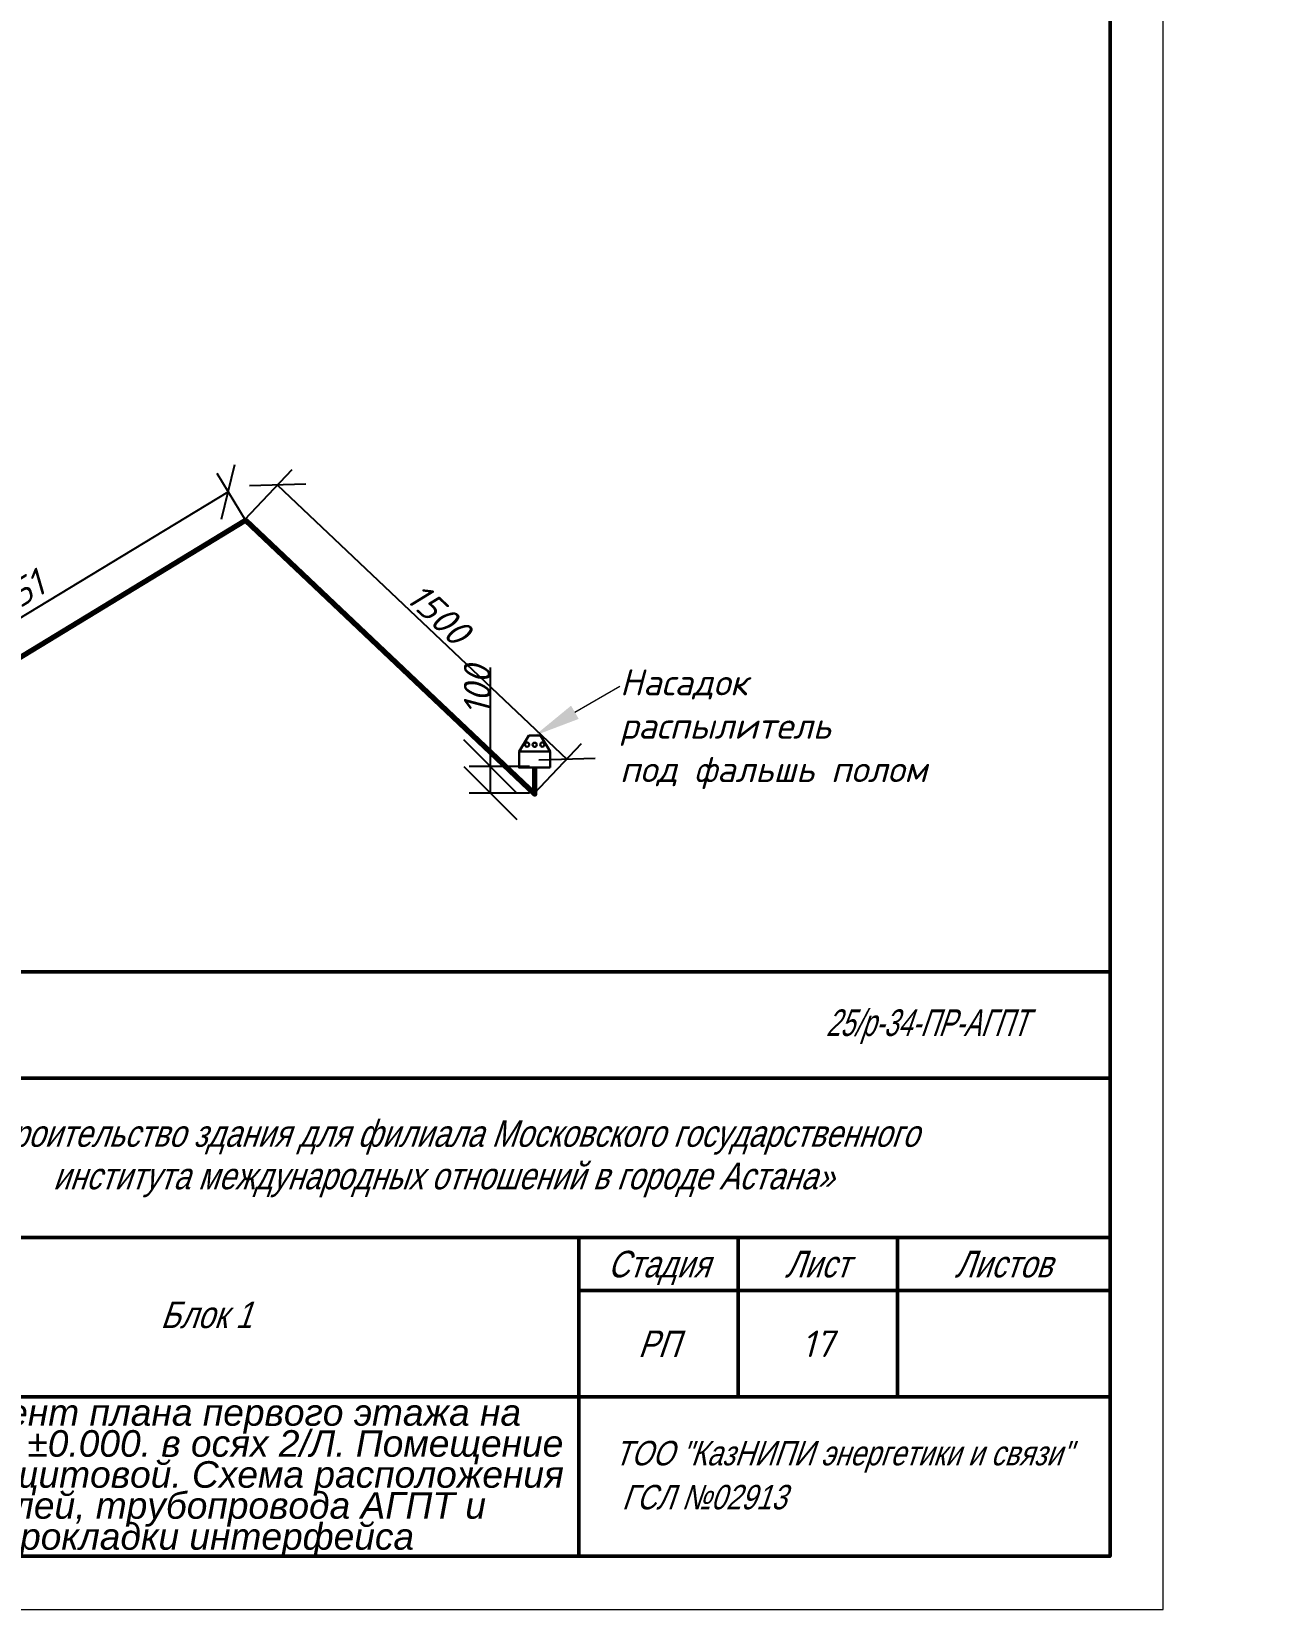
# Model space of a CAD drawing. Header units: millimetres. Extents: x -43024 to 94798, y 928 to 12808.
# Drawn here: x 32463 to 37149, y 928 to 6868 of the extents above; entities that cross this region are included whole.
import ezdxf
from ezdxf import colors
from ezdxf.entities.mleader import LeaderData, LeaderLine
from ezdxf.enums import TextEntityAlignment as Align
from ezdxf.math import Vec2, Vec3

# ---------------------------------------------------------------- set-up
doc = ezdxf.new("R2010")
doc.units = ezdxf.units.MM
doc.linetypes.add('CONTINUA', pattern=[0])
doc.layers.add('4.4.4._Сэндвич', color=252, linetype='Continuous', lineweight=53)
doc.layers.add('RC-Выноски', color=7, linetype='Continuous', lineweight=0)
doc.layers.add('STANDARD', color=18, linetype='Continuous', lineweight=25, true_color=0x000000)
doc.layers.add('АГПТ', color=7, linetype='Continuous')
doc.styles.add('ARIAL', font='arial.ttf')
doc.styles.add('RubezhCAD', font='arial.ttf', dxfattribs={"width": 0.8})
doc.styles.get("Standard").update_dxf_attribs({"font": 'arial.ttf'})
doc.styles.add('Архитектурный', font='isocpeui.ttf')
doc.dimstyles.get("Standard").update_dxf_attribs({"dimtxt": 0.18, "dimasz": 0.18, "dimexe": 0.18, "dimexo": 0.0625, "dimgap": 0.09, "dimtad": 0, "dimtih": 1, "dimtoh": 1, "dimdec": 4, "dimzin": 0, "dimdsep": 46, "dimtxsty": 'Standard', "dimcen": 0.09, "dimadec": 0, "dimazin": 0, "dimtfac": 1, "dimtdec": 4, "dimtofl": 0, "dimtmove": 0, "dimatfit": 3, "dimfxl": 1, "dimtolj": 1, "dimtzin": 0, "dimarcsym": 0})

# ---------------------------------------------------------------- blocks, each defined once
blk = doc.blocks.new('*U27')
at = {"lineweight": 0}
blk.add_lwpolyline([(-415, -5), (5, -5), (5, 292), (-415, 292)], close=True, dxfattribs=at)
at = {"color": 0, "linetype": 'Continuous', "lineweight": 50}
blk.add_lwpolyline([(-395, 287), (0, 287), (0, 0), (-395, 0)], close=True, dxfattribs=at)
at = {"lineweight": 0}
blk.add_lwpolyline([(0, -5), (5, -5), (5, 0)], dxfattribs=at)
at = {"layer": 'STANDARD', "color": 0, "linetype": 'Continuous', "lineweight": 50}
for p, q in [((-185, 55), (0, 55)), ((-120, 45), (0, 45)), ((-185, 30), (0, 30)), ((-50, 0), (-50, 30)), ((-35, 15), (-35, 30)), ((-20, 30), (-20, 15)), ((-50, 25), (0, 25)), ((-120, 15), (0, 15))]:
    blk.add_line(p, q, dxfattribs=at)
at = {"layer": 'STANDARD', "color": 0, "linetype": 'Continuous', "lineweight": 13}
for p, q in [((-50, 15), (0, 15)), ((-50, 0), (-50, 15)), ((0, 15), (0, 0)), ((0, 0), (-185, 0))]:
    blk.add_line(p, q, dxfattribs=at)
at = {"layer": 'STANDARD', "color": 0, "linetype": 'Continuous', "lineweight": 13, "style": 'ARIAL', "oblique": 19}
for s, width, p, p2 in [('25/р-34-ПР-АГПТ', 0.68161, (-26.75, 48.97), (-7.75, 48.97)), ('«Строительство здания для филиала Московского государственного ', 0.80229, (-108.27, 38.54), (-17.24, 38.54)), ('института международных отношений в городе Астана»', 0.801042, (-99.49, 34.54), (-26.02, 34.54)), ('Листов', 0.802125, (-14.62, 26.25), (-5.48, 26.25)), ('Блок 1', 0.802776, (-89.38, 21.48), (-80.78, 21.48)), ('РП', 0.798948, (-44.43, 18.75), (-40.57, 18.75))]:
    blk.add_text(s, height=2.5, dxfattribs=dict(at, width=width)).set_placement(p, p2, align=Align.FIT)
at = {"layer": 'STANDARD', "color": 0, "linetype": 'Continuous', "lineweight": 50, "style": 'ARIAL', "oblique": 19}
for s, width, p, p2 in [('Стадия', 0.800956, (-47.28, 26.25), (-37.72, 26.25)), ('Лист', 0.799437, (-30.6, 26.25), (-24.53, 26.25))]:
    blk.add_text(s, height=2.5, dxfattribs=dict(at, width=width)).set_placement(p, p2, align=Align.FIT)
at = {"layer": 'STANDARD', "color": 0, "linetype": 'Continuous', "lineweight": 5, "style": 'ARIAL', "oblique": 19}
for s, width, p, p2 in [('ТОО "КазНИПИ энергетики и связи" ', 0.800126, (-46.66, 8.56), (-2.96, 8.56)), (' ГСЛ №02913                               ', 0.795255, (-46.66, 4.42), (-8.48, 4.42))]:
    blk.add_text(s, height=2.3, dxfattribs=dict(at, width=width)).set_placement(p, p2, align=Align.FIT)
blk = doc.blocks.new('насадок')
at = {"layer": 'АГПТ', "color": 5, "linetype": 'ByBlock', "lineweight": 30}
for points in [[(4552758.7, 918816.9), (4552927.1, 918816.9), (4552927.1, 918731.1), (4552758.7, 918731.1)], [(4552811.6, 918645.3), (4552874.2, 918645.3), (4552927.1, 918731.1), (4552758.7, 918731.1)]]:
    blk.add_lwpolyline(points, close=True, dxfattribs=at)
for centre in [(4552801.9, 918693.4), (4552842.9, 918694.7), (4552883.9, 918693.4)]:
    blk.add_circle(centre, 11.4, dxfattribs=at)
blk = doc.blocks.new('_OBLIQUE')
at = {"color": 0, "linetype": 'ByBlock'}
blk.add_line((-0.5, -0.5), (0.5, 0.5), dxfattribs=at)
blk = doc.blocks.new('*D57')
at = {"layer": 'Defpoints', "color": 0, "transparency": 16777216}
for p in [(33203.2, 5135.2), (33267.8, 5028.7), (31685.3, 4069.2)]:
    blk.add_point(p, dxfattribs=at)
at = {"layer": 'АГПТ', "color": 44, "lineweight": -2, "transparency": 16777216}
for p, q in [((33267.8, 5028.8), (33161.8, 5203.6)), ((31620.8, 4175.6), (33203.2, 5135.2)), ((31685.3, 4069.2), (31579.3, 4244))]:
    blk.add_line(p, q, dxfattribs=at)
at = {"layer": 'АГПТ', "color": 44, "lineweight": -2, "transparency": 16777216, "xscale": 150, "yscale": 150, "zscale": 150}
for p, rotation in [((33203.2, 5135.2), 31.23094964796449), ((31620.8, 4175.6), 211.2309496479645)]:
    blk.add_blockref('_OBLIQUE', p, dxfattribs=dict(at, rotation=rotation))
at = {"layer": 'АГПТ', "color": 44, "lineweight": 15, "transparency": 16777216, "insert": (32391.2, 4737.5), "char_height": 100, "attachment_point": 5, "rotation": 31.23095, "style": 'Архитектурный'}
blk.add_mtext('\\A1;1851', dxfattribs=at)
blk = doc.blocks.new('*D58')
at = {"layer": 'Defpoints', "color": 0, "transparency": 16777216}
for p in [(33266, 5030.5), (34478.4, 4129.3), (34355, 3999)]:
    blk.add_point(p, dxfattribs=at)
at = {"layer": 'АГПТ', "color": 44, "lineweight": -2, "transparency": 16777216}
for p, q in [((33266, 5030.5), (33444.4, 5218.8)), ((33389.3, 5160.7), (34478.4, 4129.3)), ((34355.1, 3999.1), (34533.4, 4187.4))]:
    blk.add_line(p, q, dxfattribs=at)
at = {"layer": 'АГПТ', "color": 44, "lineweight": -2, "transparency": 16777216, "xscale": 150, "yscale": 150, "zscale": 150}
for p, rotation in [((33389.3, 5160.7), 136.5569120629737), ((34478.4, 4129.3), 316.5569120629736)]:
    blk.add_blockref('_OBLIQUE', p, dxfattribs=dict(at, rotation=rotation))
at = {"layer": 'АГПТ', "color": 44, "lineweight": 15, "transparency": 16777216, "insert": (33995.1, 4675.7), "char_height": 100, "attachment_point": 5, "rotation": 316.55691, "style": 'Архитектурный'}
blk.add_mtext('\\A1;1500', dxfattribs=at)
blk = doc.blocks.new('*D60')
at = {"layer": 'Defpoints', "color": 0, "transparency": 16777216}
for p in [(34356.9, 4101), (34190.3, 4001), (34356.9, 4001)]:
    blk.add_point(p, dxfattribs=at)
at = {"layer": 'АГПТ', "color": 44, "lineweight": -2, "transparency": 16777216}
for p, q in [((34190.3, 4101), (34190.3, 4474.3)), ((34336.9, 4101), (34110.3, 4101)), ((34190.3, 4001), (34190.3, 4101)), ((34336.9, 4001), (34110.3, 4001))]:
    blk.add_line(p, q, dxfattribs=at)
at = {"layer": 'АГПТ', "color": 44, "lineweight": -2, "transparency": 16777216, "xscale": 200, "yscale": 200, "zscale": 200}
for p, rotation in [((34190.3, 4101), 90), ((34190.3, 4001), 270)]:
    blk.add_blockref('_OBLIQUE', p, dxfattribs=dict(at, rotation=rotation))
at = {"layer": 'АГПТ', "color": 44, "lineweight": 15, "transparency": 16777216, "insert": (34140.2, 4387.7), "char_height": 100, "attachment_point": 5, "rotation": 90, "style": 'Архитектурный'}
blk.add_mtext('\\A1;100', dxfattribs=at)
blk = doc.blocks.new('монтBTH')
at = {"layer": 'RC-Выноски'}
ml = blk.add_multileader_mtext('Standard', dxfattribs=at)
ml.set_content('плита перекрытия', color=256, style='RubezhCAD')
ml.set_leader_properties()
ml.build(insert=Vec2(0, 0))
ml.multileader.update_dxf_attribs({"text_left_attachment_type": 2, "dogleg_length": 2, "arrow_head_size": 400, "scale": 100})
ctx = ml.context
ctx.base_point, ctx.scale, ctx.char_height, ctx.arrow_head_size, ctx.landing_gap_size, ctx.plane_origin = Vec3(4840785, -930815), 100, 250, 400, 100, Vec3(4361989, -1118802)
ctx.left_attachment, ctx.text_align_type = 2, 1
notes = []
notes.append((ctx, [(1, (1, 1, 0), (4843511, -930815), (-1, 0), 200, [(0, [(4843857, -932126)], 0, [])])]))
ctx.mtext.insert, ctx.mtext.width, ctx.mtext.alignment, ctx.mtext.flow_direction = Vec3(4842048, -930655), 2861.91, 2, 5
ml = blk.add_multileader_mtext('Standard', dxfattribs=at)
ml.set_content('труба гофрированная', color=256, style='RubezhCAD')
ml.set_leader_properties()
ml.build(insert=Vec2(0, 0))
ml.multileader.update_dxf_attribs({"text_left_attachment_type": 2, "dogleg_length": 2, "arrow_head_size": 400, "scale": 100})
ctx = ml.context
ctx.base_point, ctx.scale, ctx.char_height, ctx.arrow_head_size, ctx.landing_gap_size, ctx.plane_origin = Vec3(4840290, -934409), 100, 250, 400, 100, Vec3(4361989, -1122393)
ctx.left_attachment, ctx.text_align_type = 2, 1
notes.append((ctx, [(1, (1, 1, 0), (4843511, -934406), (-1, 0), 200, [(0, [(4843857, -933478)], 0, [])])]))
ctx.mtext.insert, ctx.mtext.width, ctx.mtext.alignment, ctx.mtext.flow_direction = Vec3(4841800, -934244), 2861.91, 2, 5
ml = blk.add_multileader_mtext('Standard', dxfattribs=at)
ml.set_content('скоба крепежная', color=256, style='RubezhCAD')
ml.set_leader_properties()
ml.build(insert=Vec2(0, 0))
ml.multileader.update_dxf_attribs({"text_left_attachment_type": 2, "dogleg_length": 2, "arrow_head_size": 400, "scale": 100})
ctx = ml.context
ctx.base_point, ctx.scale, ctx.char_height, ctx.arrow_head_size, ctx.landing_gap_size, ctx.plane_origin = Vec3(4840942, -935134), 100, 250, 400, 100, Vec3(4361989, -1123118)
ctx.left_attachment, ctx.text_align_type = 2, 1
notes.append((ctx, [(1, (1, 1, 0), (4843511, -935131), (-1, 0), 200, [(0, [(4844253, -933754)], 0, [])])]))
ctx.mtext.insert, ctx.mtext.width, ctx.mtext.alignment, ctx.mtext.flow_direction = Vec3(4842127, -934971), 2861.91, 2, 5
ml = blk.add_multileader_mtext('Standard', dxfattribs=at)
ml.set_content('Извещатель пожарный дымовой', color=256, style='RubezhCAD')
ml.set_leader_properties()
ml.build(insert=Vec2(0, 0))
ml.multileader.update_dxf_attribs({"text_left_attachment_type": 2, "dogleg_length": 2, "arrow_head_size": 400, "scale": 100})
ctx = ml.context
ctx.base_point, ctx.scale, ctx.char_height, ctx.arrow_head_size, ctx.landing_gap_size, ctx.plane_origin = Vec3(4844143, -935339), 100, 250, 400, 100, Vec3(4365549, -1123118)
ctx.left_attachment, ctx.text_align_type = 2, 1
notes.append((ctx, [(1, (1, 1, 0), (4847071, -935131), (-1, 0), 200, [(0, [(4846626, -933853)], 0, [])])]))
ctx.mtext.insert, ctx.mtext.width, ctx.mtext.alignment, ctx.mtext.flow_direction = Vec3(4845507, -934971), 2861.91, 2, 5
for ctx, leaders in notes:
    for number, flags, end, landing, length, lines in leaders:
        leader = LeaderData()
        leader.index, (leader.has_last_leader_line, leader.has_dogleg_vector, leader.attachment_direction) = number, flags
        leader.last_leader_point, leader.dogleg_vector, leader.dogleg_length = Vec3(end), Vec3(landing), length
        for number, points, colour, breaks in lines:
            line = LeaderLine()
            line.index, line.vertices, line.color, line.breaks = number, Vec3.list(points), colors.encode_raw_color(colour), breaks
            leader.lines.append(line)
        ctx.leaders.append(leader)

msp = doc.modelspace()

# ---------------------------------------------------------------- linework, layer by layer
at = {"layer": 'АГПТ', "color": 244, "lineweight": 70, "true_color": 0x991b1e}
msp.add_lwpolyline([(31585.5, 8877.7), (31687.2, 8767.4), (31687.2, 4067.4), (33267.8, 5028.7), (34356.9, 3997.3), (34356.9, 4097.3)], dxfattribs=at)

# ---------------------------------------------------------------- block references
ref = msp.add_blockref('*U27', (36522.9, 1127.9), dxfattribs=dict(xscale=40, yscale=40, zscale=40))
ref.add_attrib('ЛИСТ_первый', '17', dxfattribs={"height": 100, "style": 'Архитектурный'}).set_placement((35422.9, 1927.9), align=Align.MIDDLE_CENTER)
at = {"layer": '4.4.4._Сэндвич', "color": 1, "lineweight": 0, "xscale": 0.35, "yscale": 0.35, "zscale": 0.35}
msp.add_blockref('монтBTH', (-1651212.6, 328794.9), dxfattribs=at)
at = {"layer": 'АГПТ', "color": 251, "linetype": 'ByBlock', "lineweight": 5, "xscale": 0.7, "yscale": 0.7, "zscale": 0.7, "rotation": 180}
msp.add_blockref('насадок', (3221346.9, 647269.1), dxfattribs=at)

# ---------------------------------------------------------------- texts
at = {"layer": '4.4.4._Сэндвич', "color": 0, "lineweight": 30, "insert": (31722.9, 1719.4), "char_height": 100, "attachment_point": 1, "style": 'ARIAL'}
msp.add_mtext_dynamic_manual_height_columns('\\pxsm0.7,qc;{\\fArial|b0|i1|c204|p34;Фрагмент плана первого этажа на отметке %%P0.000. в осях 2/Л. Помещение Электрощитовой. Cхема расположения модулей, трубопровода АГПТ и прокладки интерфейса}', width=2800, gutter_width=1125, heights=[0], dxfattribs=at)

# ---------------------------------------------------------------- dimensions: what is measured, and where the dimension line sits
at = {"layer": 'АГПТ', "lineweight": 15}
for base, p1, p2, angle, picture, middle in [((33203.2, 5135.2), (31685.3, 4069.2), (33267.8, 5028.7), 31.23095, '*D57', (32391.2, 4737.5)), ((34478.4, 4129.3), (33266, 5030.5), (34355, 3999), 316.55691, '*D58', (33995.1, 4675.7))]:
    dim = msp.add_linear_dim(base=base, p1=p1, p2=p2, angle=angle, dimstyle='Standard', override={"dimtxt": 100, "dimasz": 150, "dimexe": 80, "dimtih": 0, "dimdec": 0, "dimtxsty": 'Архитектурный', "dimblk1": 'OBLIQUE', "dimblk2": 'OBLIQUE', "dimsah": 1, "dimclrd": 44, "dimclre": 44, "dimclrt": 44, "dimtofl": 1, "dimtmove": 1}, dxfattribs=at)
    dim.commit()
    dim.dimension.update_dxf_attribs({"geometry": picture, "text_midpoint": middle, "dimtype": 161})
at = {"layer": 'АГПТ', "color": 44, "lineweight": 15}
dim = msp.add_linear_dim(base=(34190.3, 4001), p1=(34356.9, 4101), p2=(34356.9, 4001), angle=90, dimstyle='Standard', override={"dimtxt": 100, "dimasz": 200, "dimexe": 80, "dimexo": 20, "dimtad": 1, "dimtih": 0, "dimtoh": 0, "dimdec": 0, "dimtxsty": 'Архитектурный', "dimblk1": 'OBLIQUE', "dimblk2": 'OBLIQUE', "dimsah": 1, "dimclrd": 44, "dimclre": 44, "dimclrt": 44}, dxfattribs=at)
dim.commit()
dim.dimension.update_dxf_attribs({"geometry": '*D60', "text_midpoint": (34190.3, 4387.7), "dimtype": 160})

# ---------------------------------------------------------------- leaders
at = {"layer": 'АГПТ', "color": 0, "linetype": 'Continuous', "lineweight": 15}
ml = msp.add_multileader_mtext('Standard', dxfattribs=at)
ml.set_content('Насадок \\Pраспылитель\\Pпод фальшь полом', style='Архитектурный')
ml.set_leader_properties(color=256, linetype='CONTINUA', lineweight=15)
ml.build(insert=Vec2(0, 0))
ml.multileader.update_dxf_attribs({"dogleg_length": 0.36, "arrow_head_size": 175})
ctx = ml.context
ctx.base_point, ctx.char_height, ctx.arrow_head_size, ctx.landing_gap_size, ctx.plane_origin = Vec3(34677.5, 4403.2), 98, 175, 0.063, Vec3(36089.3, 89.8)
notes = []
notes.append((ctx, [(1, (1, 1, 0), (34677.2, 4403.2), (1, 0), 0.252, [(0, [(34356.9, 4217.4)], 0, [])])]))
ctx.mtext.insert, ctx.mtext.width, ctx.mtext.flow_direction = Vec3(34677.5, 4466.9), 1432.124, 5
for ctx, leaders in notes:
    for number, flags, end, landing, length, lines in leaders:
        leader = LeaderData()
        leader.index, (leader.has_last_leader_line, leader.has_dogleg_vector, leader.attachment_direction) = number, flags
        leader.last_leader_point, leader.dogleg_vector, leader.dogleg_length = Vec3(end), Vec3(landing), length
        for number, points, colour, breaks in lines:
            line = LeaderLine()
            line.index, line.vertices, line.color, line.breaks = number, Vec3.list(points), colors.encode_raw_color(colour), breaks
            leader.lines.append(line)
        ctx.leaders.append(leader)

doc.saveas('drawing.dxf')
